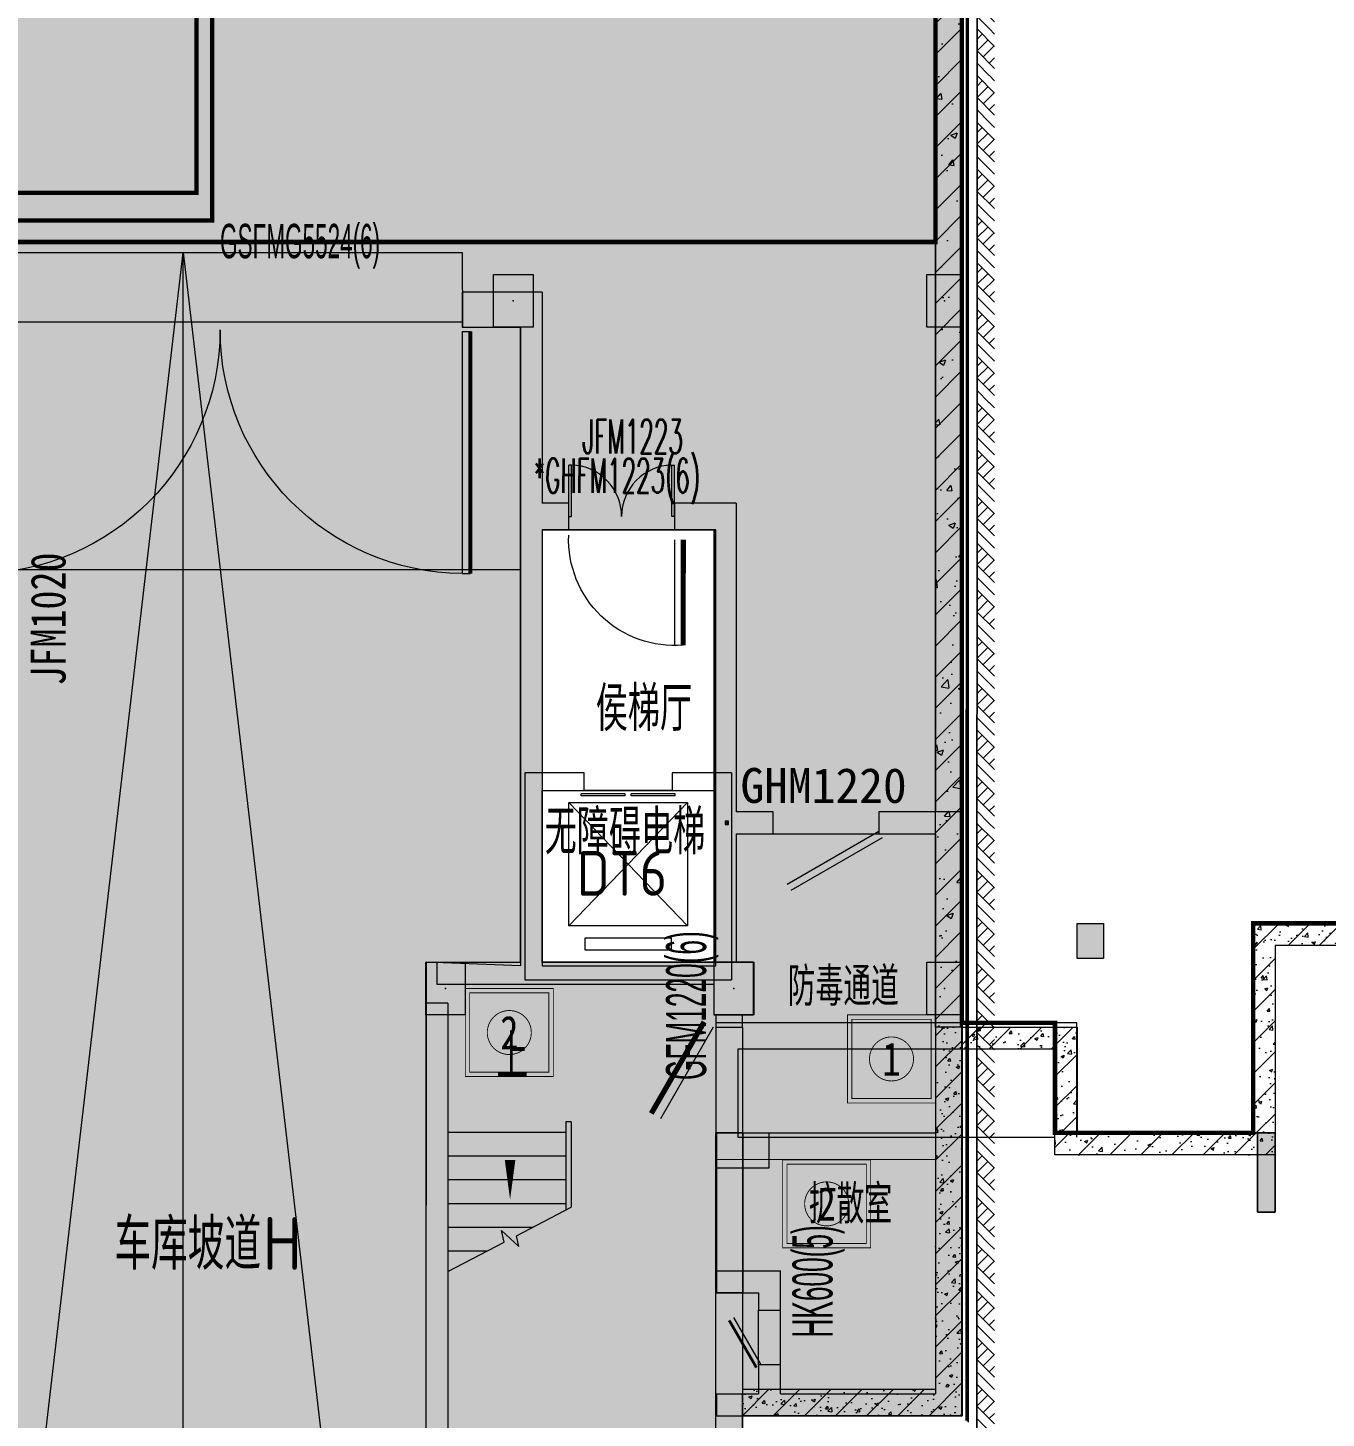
# Model space of a CAD drawing. Extents: x -264757 to 86229, y 4049843 to 4347093.
# Drawn here: x -35198 to -20454, y 4132968 to 4148758 of the extents above; entities that cross this region are included whole.
import ezdxf
from ezdxf.enums import TextEntityAlignment as Align

# ---------------------------------------------------------------- set-up
doc = ezdxf.new("R2010")
doc.units = 0
doc.header["$LTSCALE"] = 1000
doc.header["$MEASUREMENT"] = 0
doc.linetypes.add('DASH', pattern=[0.35, 0.25, -0.1])
doc.layers.get('0').update_dxf_attribs({"color": 8})
for name, color, linetype in [('AX-01DK-PB01$0$AX-001DK-01-PB01-02$0$A-3-Htch(wall)', 8, 'Continuous'), ('AX-01DK-PB01$0$AX-01DK-PB01$0$PUB_TEXT', 8, 'Continuous'), ('AX-01DK-PB01$0$AX-03CK-02-PB01$0$AX-03CK-02-PB01$0$PUB_HATCH', 8, 'Continuous'), ('AX-01DK-PB01$0$AX-03CK-02-PB01$0$AX-03CK-02-PB01$0$人防$0$人防$0$A-WIND-IDEN', 8, 'Continuous'), ('PUB_HATCH', 8, 'Continuous')]:
    doc.layers.add(name, color=color, linetype=linetype)
for name, color, linetype, plot in [('AX-01DK-PB01$0$AX-03CK-02-PB01$0$AX-03CK-02-PB01$0$WINDOW_TEXT', 8, 'Continuous', False), ('AX-01DK-PB01$0$AX-03CK-02-PB01$0$AX-03CK-02-PB01$0$人防$0$WINDOW_TEXT', 8, 'Continuous', False), ('AX-01DK-PB01$0$AX-03CK-02-PB01$0$人防$0$人防$0$WINDOW_TEXT', 8, 'Continuous', False), ('WINDOW_TEXT', 8, 'Continuous', False)]:
    doc.layers.add(name, color=color, linetype=linetype, plot=plot)
doc.layers.add('无关图层', color=8, linetype='Continuous', lineweight=0)
doc.layers.add('无关图层 @ 1', color=8, linetype='Continuous', lineweight=0)
doc.layers.add('车位归属楼栋范围线', color=7, linetype='Continuous', true_color=0x19e6c7)
doc.styles.add('-宋体', font='', dxfattribs={"width": 0.8})
doc.styles.add('AX-01DK-PB01$0$AX-01DK-PB01$0$_TCH_DIM', font='SIMPLEX', dxfattribs={"bigfont": 'GBCBIG'})
doc.styles.add('AX-01DK-PB01$0$AX-01DK-PB01$0$AX-001DK-01-PB01-02$0$Standard', font='gbenor.shx', dxfattribs={"bigfont": 'gbcbig.shx'})
doc.styles.add('AX-01DK-PB01$0$AX-03CK-02-PB01$0$_TCH_DIM', font='SIMPLEX', dxfattribs={"bigfont": 'GBCBIG'})
doc.styles.add('AX-01DK-PB01$0$AX-03CK-02-PB01$0$AX-03CK-02-PB01$0$_TCH_DIM_T3', font='SIMPLEX', dxfattribs={"width": 0.705882, "bigfont": 'GBCBIG'})
doc.styles.add('AX-01DK-PB01$0$AX-03CK-02-PB01$0$AX-03CK-02-PB01$0$人防$0$人防$0$_TCH_DIM', font='$ GAD E', dxfattribs={"width": 0.7, "bigfont": '$ GAD C'})
doc.styles.add('AX-01DK-PB01$0$AX-03CK-02-PB01$0$人防$0$人防$0$_TCH_WINDOW', font='$ GAD E', dxfattribs={"width": 0.7, "bigfont": '$ GAD C'})
doc.styles.add('AX-01DK-PB01$1$AX-001DK-01-PB01-02$0$Standard', font='gbenor.shx', dxfattribs={"bigfont": 'gbcbig.shx'})
doc.styles.add('坑编号', font='', dxfattribs={"width": 0.8})
doc.styles.add('宋体', font='')
doc.styles.get('-宋体').set_extended_font_data('SimSun')
doc.styles.get('坑编号').set_extended_font_data('SimSun')
doc.styles.get('宋体').set_extended_font_data('SimSun')
pattern_1 = [(50, (-27383.57, 4123708.02), (358.63, -31.376), [37.5, -412.5]), (355, (-27383.57, 4123708.02), (-69.376, 376.096), [30, -330]), (100.4514, (-27353.68, 4123705.4), (289.255, 344.72), [31.87, -350.571]), (46.1842, (-27383.57, 4123808), (533.62, -82.76), [56.25, -618.75]), (96.6356, (-27339.1, 4123801.1), (467.331, 487.059), [47.805, -525.856]), (351.1842, (-27383.57, 4123808), (467.331, 487.06), [45, -495]), (21, (-27333.57, 4123783.02), (298.4535, -201.3094), [37.5, -412.5]), (326, (-27333.57, 4123783.02), (121.658, 362.575), [30, -330]), (71.4514, (-27308.7, 4123766.25), (420.111, 161.265), [31.87, -350.571]), (37.5, (-27383.57, 4123708.02), (6.0799, 166.4469), [0, -326, 0, -335, 0, -331.25]), (7.5, (-27383.57, 4123708.02), (131.5348, 197.2059), [0, -191, 0, -318.5, 0, -126.25]), (327.5, (-27495.07, 4123708.02), (266.9112, -11.2774), [0, -125, 0, -390, 0, -517.5]), (317.5, (-27545.07, 4123708.02), (291.593, 50.0525), [0, -162.5, 0, -259, 0, -367.5]), (45, (-27383.57, 4123708.02), (-176.7767, 176.7767), [])]

# ---------------------------------------------------------------- blocks, each defined once
blk = doc.blocks.new('AX-01DK-PB01-RFTC')
at = {"layer": '无关图层'}
h = blk.add_hatch(color=251, dxfattribs=at)
h.dxf.hatch_style = 1
h.paths.add_polyline_path([(19773, -61220), (19773, -62171), (18423, -62170), (18423, -70471), (12324, -70471), (12323, -62170), (7773, -62170), (7777, -120370), (8177, -120370), (8177, -120315), (14323, -119683), (14322, -126122), (25972, -126122), (25972, -124922), (26822, -124926), (26822, -122452), (33923, -122452), (33923, -124922), (34773, -124922), (34773, -126122), (41373, -126125), (41373, -124372), (41823, -124372), (41823, -122152), (41447, -122152), (41447, -120270), (48923, -120270), (48923, -123125), (49323, -123125), (49323, -124675), (51824, -124674), (51824, -124055), (54717, -124055), (54717, -125871), (56816, -125871), (56816, -116250), (55967, -116250), (55967, -111420), (63072, -111420), (63072, -103570), (62080, -103570), (62073, -94584), (64569, -94584), (64573, -65385), (66999, -65385), (67002, -52470), (67402, -52470), (67397, -31965), (65807, -31965), (65807, -26418), (68456, -26418), (68457, -17070), (67422, -17070), (67422, -13843), (60301, -13843), (60302, -3770), (55750, -3770), (55750, -12070), (49652, -12070), (49649, -9275), (45355, -9275), (45349, -3821), (40751, -3820), (40750, -12070), (34663, -12070), (34649, -3820), (25757, -3820), (25757, -12071), (19650, -12071), (19650, -3820), (10752, -3820), (10751, -12072), (4662, -12071), (4661, -3769), (4150, -3770), (100, -3769), (100, -23171), (-701, -23171), (-701, -29550), (100, -29550), (11250, -29550), (11250, -32020), (12100, -32020), (12100, -32970), (10750, -32970), (10754, -41272), (4647, -41271), (4650, -32970), (1953, -32970), (1953, -34670), (100, -34670), (100, -57801), (9743, -57801), (9743, -57272), (13567, -57272), (13567, -56751), (15417, -56751), (15416, -58750), (18923, -58750), (18923, -61220)])
h.paths.add_polyline_path([(41812, -58753), (48919, -58753), (48919, -61220), (49773, -61220), (49773, -62170), (48419, -62173), (48426, -70475), (42319, -70475), (42324, -67872), (39323, -67876), (39323, -62423), (41812, -62423)], flags=16)
h.paths.add_polyline_path([(33923, -58751), (33923, -61220), (34773, -61220), (34773, -62170), (33423, -62171), (33430, -70475), (27323, -70475), (27323, -62171), (26373, -62170), (26373, -60670), (26815, -60670), (26823, -58751), (31623, -58751), (31623, -58751)], flags=16)
h.paths.add_polyline_path([(40754, -41272), (34647, -41271), (34650, -32970), (33700, -32970), (33700, -31470), (34142, -31470), (34150, -29551), (38951, -29551), (38950, -29550), (41250, -29550), (41250, -32020), (42100, -32020), (42100, -32970), (40750, -32970)], flags=16)
h.paths.add_polyline_path([(49647, -41270), (49655, -38470), (45349, -38475), (45349, -33220), (49142, -33220), (49142, -29550), (56249, -29550), (56250, -32020), (57100, -32020), (57100, -32970), (55749, -32970), (55754, -41271)], flags=16)
h.paths.add_polyline_path([(25764, -41272), (19657, -41271), (19657, -32970), (19150, -32970), (19150, -29550), (26257, -29550), (26250, -32020), (27100, -32020), (27100, -32970), (25757, -32970)], flags=16)
h.paths.add_polyline_path([(41812, -87950), (48919, -87950), (48919, -90420), (49773, -90420), (49773, -91370), (48419, -91370), (48428, -99684), (41519, -99659), (41519, -97070), (39326, -97074), (39319, -91620), (41822, -91620)], flags=16)
h.paths.add_polyline_path([(33925, -87950), (33923, -90420), (34773, -90420), (34773, -91370), (33425, -91370), (33428, -99683), (26519, -99658), (26523, -95371), (27330, -95371), (27324, -91371), (26373, -91370), (26373, -89870), (26823, -89870), (26823, -87951), (31623, -87951), (31623, -87951)], flags=16)
h.paths.add_polyline_path([(18923, -87950), (18922, -90419), (19772, -90419), (19772, -91369), (18420, -91369), (18427, -99677), (11523, -99666), (11523, -95370), (12323, -95370), (12323, -91370), (10974, -91370), (10974, -90420), (11823, -90420), (11823, -87950)], flags=16)
h.paths.add_polyline_path([(62209, -60116), (64273, -60116), (64273, -55267), (62209, -55267)], flags=16)
h.paths.add_polyline_path([(59799, -89432), (61752, -89432), (61752, -84521), (59799, -84521)], flags=16)
blk.add_lwpolyline([(64573, -65385), (64569, -94584), (62073, -94584), (62080, -103570), (63072, -103570), (63072, -111420), (55967, -111420), (55967, -116250), (56816, -116250), (56816, -125871)], dxfattribs=at)
blk.add_lwpolyline([(61752, -84521), (59799, -84521), (59799, -89432), (61752, -89432)], close=True, dxfattribs=at)
blk = doc.blocks.new('AX-01DK-PB01-DT$0$$DORLIB2D$00000127')
at = {"layer": '无关图层'}
for points in [[(-0.533, 0.795), (-0.533, 0.69)], [(-0.033, 0.795), (-0.533, 0.795)], [(-0.033, 0.795), (-0.033, 0.69)], [(0.533, 0.795), (0.033, 0.795)], [(0.033, 0.795), (0.033, 0.69)], [(0.533, 0.795), (0.533, 0.69)], [(-0.033, 0.69), (-0.533, 0.69)], [(0.533, 0.69), (0.033, 0.69)], [(0.5, 0.5), (-0.5, 0.5)]]:
    blk.add_lwpolyline(points, dxfattribs=at)
blk = doc.blocks.new('AX-01DK-PB01-DT$0$sdfsdfgdgdgh')
at = {"layer": '无关图层'}
for p, q in [((413949, 4407651), (413274, 4407651)), ((413274, 4407651), (413274, 4405301)), ((413949, 4407451), (413949, 4407651)), ((415624, 4407651), (414949, 4407651)), ((414949, 4407651), (414949, 4407451)), ((415624, 4407651), (415624, 4405301)), ((413474, 4407451), (413949, 4407451)), ((413474, 4407451), (413474, 4405501)), ((414949, 4407451), (415424, 4407451)), ((415424, 4407451), (415424, 4405501)), ((413774, 4405914), (413774, 4407314)), ((413774, 4407314), (415124, 4407314)), ((413774, 4405914), (415124, 4407314)), ((413774, 4407314), (415124, 4405914)), ((415124, 4407314), (415124, 4405914)), ((415124, 4405914), (413774, 4405914)), ((413962, 4405639), (413962, 4405776)), ((413962, 4405776), (414937, 4405776)), ((414937, 4405776), (414937, 4405639)), ((413474, 4405501), (415424, 4405501)), ((414937, 4405639), (413962, 4405639)), ((413274, 4405301), (415624, 4405301))]:
    blk.add_line(p, q, dxfattribs=at)
blk.add_lwpolyline([(413474, 4405501), (413474, 4407451), (415424, 4407451), (415424, 4405501)], close=True, dxfattribs=at)
at = {"layer": '无关图层', "xscale": 1000, "yscale": -200, "zscale": 200}
blk.add_blockref('AX-01DK-PB01-DT$0$$DORLIB2D$00000127', (414449, 4407551), dxfattribs=at)
blk = doc.blocks.new('AX-01DK-PB01$1$$LinePat$素土夯实')
at = {"layer": '无关图层'}
for p, q in [((0, -210), (210, 0)), ((120, -300), (420, 0)), ((420, 0), (608, -188)), ((495, -300), (795, 0)), ((615, 0), (705, -90)), ((210, -210), (300, -300)), ((315, -105), (502, -293)), ((705, -300), (795, -210))]:
    blk.add_line(p, q, dxfattribs=at)
blk = doc.blocks.new('*U114')
at = {"layer": '无关图层', "const_width": 10}
for points in [[(1000, 0), (0, 0), (0, 1000), (1000, 1000)], [(950, 50), (50, 50), (50, 950), (950, 950)]]:
    blk.add_lwpolyline(points, close=True, dxfattribs=at)
blk.add_lwpolyline([(500, 750, 0.098491), (404, 731, 0.098491), (323, 677, 0.098491), (269, 596, 0.098491), (250, 500, 0.098491), (269, 404, 0.098491), (323, 323, 0.098491), (404, 269, 0.098491), (500, 250, 0.098491), (596, 269, 0.098491), (677, 323, 0.098491), (731, 404, 0.098491), (750, 500, 0.098491), (731, 596, 0.098491), (677, 677, 0.098491), (596, 731, 0.098491)], format="xyb", close=True, dxfattribs=at)
at = {"layer": '无关图层', "style": '坑编号', "width": 0.8}
blk.add_attdef('X', text='', height=380, dxfattribs=at).set_placement((500, 500), align=Align.MIDDLE_CENTER)
blk = doc.blocks.new('*U180')
at = {"layer": '无关图层'}
ref = blk.add_blockref('*U114', (-24890, 4136548), dxfattribs=dict(at, xscale=-1))
ref.add_attrib('X', '1', dxfattribs={"layer": '无关图层 @ 1', "height": 380, "style": '坑编号', "width": 0.8}).set_placement((-25390, 4137048), align=Align.MIDDLE_CENTER)
blk = doc.blocks.new('*U127')
at = {"layer": '无关图层', "const_width": 10}
for points in [[(1000, 0), (0, 0), (0, 1000), (1000, 1000)], [(950, 50), (50, 50), (50, 950), (950, 950)]]:
    blk.add_lwpolyline(points, close=True, dxfattribs=at)
blk.add_lwpolyline([(500, 750, 0.098491), (404, 731, 0.098491), (323, 677, 0.098491), (269, 596, 0.098491), (250, 500, 0.098491), (269, 404, 0.098491), (323, 323, 0.098491), (404, 269, 0.098491), (500, 250, 0.098491), (596, 269, 0.098491), (677, 323, 0.098491), (731, 404, 0.098491), (750, 500, 0.098491), (731, 596, 0.098491), (677, 677, 0.098491), (596, 731, 0.098491)], format="xyb", close=True, dxfattribs=at)
at = {"layer": '无关图层', "style": '坑编号', "width": 0.8}
blk.add_attdef('X', text='', height=380, dxfattribs=at).set_placement((500, 500), align=Align.MIDDLE_CENTER)
blk = doc.blocks.new('*U191')
at = {"layer": '无关图层'}
ref = blk.add_blockref('*U127', (-26626, 4134902), dxfattribs=at)
ref.add_attrib('X', '2', dxfattribs={"layer": '无关图层 @ 1', "height": 380, "style": '坑编号', "width": 0.8}).set_placement((-26126, 4135402), align=Align.MIDDLE_CENTER)
blk = doc.blocks.new('*U128')
at = {"layer": '无关图层', "const_width": 10}
for points in [[(1000, 0), (0, 0), (0, 1000), (1000, 1000)], [(950, 50), (50, 50), (50, 950), (950, 950)]]:
    blk.add_lwpolyline(points, close=True, dxfattribs=at)
blk.add_lwpolyline([(500, 750, 0.098491), (404, 731, 0.098491), (323, 677, 0.098491), (269, 596, 0.098491), (250, 500, 0.098491), (269, 404, 0.098491), (323, 323, 0.098491), (404, 269, 0.098491), (500, 250, 0.098491), (596, 269, 0.098491), (677, 323, 0.098491), (731, 404, 0.098491), (750, 500, 0.098491), (731, 596, 0.098491), (677, 677, 0.098491), (596, 731, 0.098491)], format="xyb", close=True, dxfattribs=at)
at = {"layer": '无关图层', "style": '坑编号', "width": 0.8}
blk.add_attdef('X', text='', height=380, dxfattribs=at).set_placement((500, 500), align=Align.MIDDLE_CENTER)
blk = doc.blocks.new('*U192')
at = {"layer": '无关图层'}
ref = blk.add_blockref('*U128', (-30230, 4136848), dxfattribs=at)
ref.add_attrib('X', '2', dxfattribs={"layer": '无关图层 @ 1', "height": 380, "style": '坑编号', "width": 0.8}).set_placement((-29730, 4137348), align=Align.MIDDLE_CENTER)
blk = doc.blocks.new('SX-CK-PB001-WNC$1$20211103.13313578')
at = {"layer": '无关图层'}
h = blk.add_hatch(color=256, dxfattribs=at)
h.dxf.hatch_style = 1
h.paths.add_polyline_path([(0, 600), (450, 600), (450, 0), (0, 0)])
blk.add_lwpolyline([(0, 600), (450, 600), (450, 0), (0, 0)], close=True, dxfattribs=at)
blk.add_point((225, 300), dxfattribs=at)
blk = doc.blocks.new('SX-CK-PB001-WNC$1$20211103.13313888')
at = {"layer": '无关图层'}
h = blk.add_hatch(color=256, dxfattribs=at)
h.dxf.hatch_style = 1
h.paths.add_polyline_path([(0, 600), (400, 600), (400, 0), (0, 0)])
blk.add_lwpolyline([(0, 600), (400, 600), (400, 0), (0, 0)], close=True, dxfattribs=at)
blk.add_point((200, 300), dxfattribs=at)
blk = doc.blocks.new('AX-01DK-PB01$0$AX-03CK-02-PB01$0$AX-03CK-02-PB01$0$人防$0$人防$0$$DorLib2D$00000191')
at = {"layer": '无关图层'}
blk.add_line((-0.5, 0.15), (0.366, 0.65), dxfattribs=at)
at = {"layer": '无关图层', "const_width": 0.05}
blk.add_lwpolyline([(-0.55, 0.237), (0.316, 0.737)], dxfattribs=at)
blk = doc.blocks.new('AX-01DK-PB01$0$AX-03CK-02-PB01$0$人防$0$人防$0$$U_DORLIB2D$00000002')
at = {"layer": '无关图层'}
for p, q in [((-0.5, 0.545), (-0.5167, 0.545)), ((-0.5, 0.045), (-0.5, 0.545)), ((0.5, 0.045), (0.5, 0.545)), ((0.5, 0.545), (0.5167, 0.545)), ((-0.5, 0.045), (-0.5167, 0.045)), ((0.5, 0.045), (0.5167, 0.045)), ((-0.5, 0.025), (0.5, 0.025))]:
    blk.add_line(p, q, dxfattribs=at)
at = {"layer": '无关图层', "const_width": 0.00833}
for points in [[(-0.5167, 0.045), (-0.5167, 0.545)], [(0.5167, 0.045), (0.5167, 0.545)]]:
    blk.add_lwpolyline(points, dxfattribs=at)
at = {"layer": '无关图层'}
for centre, start, end in [((-0.5042, 0.0408), 0.0945, 89.5248), ((0.5042, 0.0408), 90.4752, 179.9055)]:
    blk.add_arc(centre, 0.5042, start, end, dxfattribs=at)
blk = doc.blocks.new('AX-01DK-PB01$0$AX-03CK-02-PB01$0$AX-03CK-02-PB01$0$$U_DORLIB2D$00000009')
at = {"layer": '无关图层'}
blk.add_line((0.5, 0.219), (0.5, 1.213), dxfattribs=at)
at = {"layer": '无关图层', "const_width": 0.05}
blk.add_lwpolyline([(0.583, 0.219), (0.583, 1.219)], dxfattribs=at)
at = {"layer": '无关图层'}
blk.add_arc((0.5, 0.219), 1.001, 85.224, 182.3859, dxfattribs=at)
blk = doc.blocks.new('AX-01DK-PB01$0$AX-03CK-02-PB01$0$AX-03CK-02-PB01$0$人防$0$$DorLib2D$00000181')
at = {"layer": '无关图层'}
for p, q in [((-0.533, 0.141), (0.333, 0.641)), ((-0.5, 0.083), (0.366, 0.583))]:
    blk.add_line(p, q, dxfattribs=at)
blk = doc.blocks.new('_FZH')
blk.add_lwpolyline([(-0.5, -0.5), (0.5, -0.5), (0.5, 0.5), (-0.5, 0.5)], close=True)
at = {"layer": 'PUB_HATCH'}
blk.add_solid([(-0.5, -0.5), (0.5, -0.5), (-0.5, 0.5), (0.5, 0.5)], dxfattribs=at)
blk = doc.blocks.new('$DorLib2D$00000114')
at = {"layer": '无关图层'}
blk.add_line((0.5, 0), (-0.207, 0.707), dxfattribs=at)
blk.add_arc((0.5, 0), 1, 135, 180, dxfattribs=at)
blk = doc.blocks.new('AX-01DK-PB01$0$AX-001DK-01-PB01-02$0$$DorLib2D$00000002')
at = {"layer": '无关图层'}
for p, q in [((-0.5, 0), (-0.5, 0.4875)), ((-0.475, 0.4875), (-0.5, 0.4875)), ((-0.475, 0), (-0.475, 0.4875)), ((0.475, 0), (0.475, 0.4875)), ((0.475, 0.4875), (0.5, 0.4875)), ((0.5, 0), (0.5, 0.4875)), ((-0.5, 0), (-0.475, 0)), ((0.5, 0), (0.475, 0))]:
    blk.add_line(p, q, dxfattribs=at)
at = {"layer": '无关图层', "lineweight": 13}
for centre, start, end in [((-0.4875, 0), 0, 88.53072), ((0.4875, 0), 91.46928, 180)]:
    blk.add_arc(centre, 0.4875, start, end, dxfattribs=at)

msp = doc.modelspace()

# ---------------------------------------------------------------- hatches: boundary and pattern name
at = {"layer": 'AX-01DK-PB01$0$AX-001DK-01-PB01-02$0$A-3-Htch(wall)'}
msp.add_hatch(color=256, dxfattribs=at).paths.add_polyline_path([(-27376.2, 4123708), (-27076.4, 4124008), (-27083.4, 4133243.5), (-27383.4, 4133243.3)])
at = {"layer": 'AX-01DK-PB01$0$AX-03CK-02-PB01$0$AX-03CK-02-PB01$0$PUB_HATCH'}
for points in [[(-29357.4, 4145757.2), (-30264.6, 4145757.3), (-30264.6, 4145357.3), (-29607.4, 4145357.2)], [(-29357.4, 4145757.2), (-29607.4, 4145357.2), (-29607.4, 4143183.4), (-29440.7, 4143200), (-29357.4, 4143358.3)], [(-29357.4, 4143058.3), (-29054.9, 4143058.3), (-29054.9, 4143358.3), (-29357.4, 4143358.3), (-29440.7, 4143200)], [(-27154.6, 4143358.1), (-27854.9, 4143358.2), (-27854.9, 4143058.2), (-27404.6, 4143058.1)], [(-27154.6, 4143358.1), (-27404.6, 4143058.1), (-27404.6, 4139729.6), (-27237.9, 4139729.6), (-27154.6, 4139854.6)], [(-29440.7, 4143200), (-29607.4, 4143183.4), (-29607.4, 4138147.9), (-29482.4, 4138022.9), (-29357.4, 4138147.9), (-29357.4, 4143058.3)], [(-27154.6, 4139604.6), (-26735, 4139604.5), (-26734.9, 4139854.5), (-27154.6, 4139854.6), (-27237.9, 4139729.6)], [(-24589.6, 4139854.3), (-25534.9, 4139854.4), (-25535, 4139604.4), (-24889.6, 4139604.3)], [(-24589.6, 4139854.3), (-24889.6, 4139604.3), (-24890, 4136208), (-24790, 4136066.3), (-24590, 4136082.9)], [(-27404.6, 4138148), (-27154.6, 4138148), (-27154.6, 4139604.6), (-27237.9, 4139729.6), (-27404.6, 4139729.6)], [(-30552.1, 4137898), (-29482.4, 4137897.9), (-29482.4, 4138022.9), (-29607.4, 4138147.9), (-30552, 4138148)], [(-27407.6, 4137897.7), (-27407.6, 4138147.7), (-29357.4, 4138147.9), (-29482.4, 4138022.9), (-29482.4, 4137897.9)], [(-30677.1, 4137679.7), (-30677.1, 4131749.8), (-30510.4, 4131749.8), (-30427.1, 4131874.8), (-30427.1, 4137679.7)], [(-27083.4, 4137548), (-27383.4, 4137548), (-27383.4, 4137408.4), (-27083.4, 4137408.4)], [(-27083.4, 4136208.2), (-27083.4, 4136208.4), (-27383.4, 4136208.4), (-27383.4, 4135908.3)], [(-27083.4, 4136208.2), (-27383.4, 4135908.3), (-24890, 4135908), (-24790, 4136066.3), (-24890, 4136208)], [(-24790, 4136066.3), (-24890, 4135908), (-24890.3, 4133243.1), (-24590.3, 4132993), (-24590, 4136082.9)], [(-27376.2, 4134393.3), (-26901.2, 4134393.3), (-26651.2, 4134643.3), (-27376.2, 4134643.3)], [(-26901.2, 4134393.3), (-26901.2, 4134193.3), (-26651.2, 4134193.3), (-26651.2, 4134643.3)], [(-26651.2, 4133243.3), (-26651.2, 4133573.3), (-26901.2, 4133573.3), (-26901.2, 4133243.3), (-26776.2, 4133160)], [(-27376.2, 4132993.4), (-26776.2, 4132993.3), (-26776.2, 4133160), (-26901.2, 4133243.3), (-27376.2, 4133243.4)], [(-26776.2, 4133160), (-26776.2, 4132993.3), (-24590.3, 4132993), (-24890.3, 4133243.1), (-26651.2, 4133243.3)]]:
    msp.add_hatch(color=256, dxfattribs=at).paths.add_polyline_path(points)
at = {"layer": '无关图层'}
for points in [[(-24889.6, 4162443.4), (-24889.6, 4139854.3), (-24589.6, 4139854.3), (-24589.6, 4162443.4)], [(-23283.2, 4138588), (-22983.2, 4138588), (-22983.2, 4138188), (-23283.2, 4138188)], [(-26783.4, 4135808), (-27383.4, 4135808), (-27383.4, 4136208), (-26783.4, 4136208)], [(-27376.6, 4136208.3), (-27377.1, 4134393.4), (-27077.1, 4134393.3), (-27076.6, 4136208.2)], [(-21233.6, 4136208), (-21033.6, 4136208), (-21033.6, 4135308), (-21233.6, 4135308)]]:
    msp.add_hatch(color=256, dxfattribs=at).paths.add_polyline_path(points)
h = msp.add_hatch(dxfattribs=at)
h.set_pattern_fill('钢筋混凝土', color=256, scale=100)
h.set_pattern_definition([(45, (-4e-05, 0.0001), (-176.776695, 176.776695), []), (50, (-4e-05, 0.0001), (717.26018, -62.752135), [75, -825]), (355, (-4e-05, 0.0001), (-138.75133, 752.19213), [60, -660]), (100.4514, (59.8, -5.2), (578.50938, 689.43954), [63.74019, -701.14211]), (46.1842, (-4e-05, 200), (1067.24105, -165.51901), [112.5, -1237.5]), (96.6356, (88.9, 186.2), (934.6627, 974.11787), [95.6103, -1051.713]), (351.1842, (-4e-05, 200), (934.66195, 974.1186), [90, -990]), (21, (100, 150), (596.90705, -402.61889), [75, -825]), (326, (100, 150), (243.31533, 725.15005), [60, -660]), (71.4514, (149.74, 116.45), (840.22263, 322.5305), [63.74019, -701.14211]), (37.5, (-4e-05, 0.0001), (12.159855, 332.893854), [0, -652, 0, -670, 0, -662.5]), (7.5, (-4e-05, 0.0001), (263.069537, 394.411712), [0, -382, 0, -637, 0, -252.5]), (327.5, (-223, 0.0001), (533.822436, -22.554872), [0, -250, 0, -780, 0, -1035]), (317.5, (-323, 0.0001), (583.18617, 100.10498), [0, -325, 0, -518, 0, -735])])
h.paths.add_polyline_path([(-24889.6, 4137408), (-24889.6, 4152908), (-24589.6, 4152908), (-24589.6, 4137408)])
h = msp.add_hatch(dxfattribs=at)
h.set_pattern_fill('ARMORED', color=256, scale=50, style=0)
h.set_pattern_definition(pattern_1)
h.paths.add_polyline_path([(-21283.4, 4136208), (-21283.6, 4138588), (-18283.4, 4138588), (-18283.4, 4136208), (-18533.4, 4136208), (-18533.6, 4138338), (-21033.4, 4138338), (-21033.4, 4136208)])
h = msp.add_hatch(dxfattribs=at)
h.set_pattern_fill('ARMORED', color=256, scale=100)
h.set_pattern_definition([(50, (-2500.16, -29200), (358.630091, -31.376067), [37.5, -412.5]), (355, (-2500.16, -29200), (-69.375667, 376.096067), [30, -330]), (100.4514, (-2470.27, -29202.6), (289.25469, 344.71977), [31.870095, -350.571056]), (46.1842, (-2500.16, -29100), (533.620524, -82.759507), [56.25, -618.75]), (96.6356, (-2455.7, -29106.9), (467.33135, 487.058935), [47.805144, -525.8565]), (351.1842, (-2500.16, -29100), (467.33097, 487.0593), [45, -495]), (21, (-2450.16, -29125), (298.453526, -201.309445), [37.5, -412.5]), (326, (-2450.16, -29125), (121.657666, 362.575023), [30, -330]), (71.4514, (-2425.3, -29141.78), (420.111314, 161.265248), [31.870095, -350.571056]), (37.5, (-2500.16, -29200), (6.0799277, 166.446927), [0, -326, 0, -335, 0, -331.25]), (7.5, (-2500.16, -29200), (131.534769, 197.205856), [0, -191, 0, -318.5, 0, -126.25]), (327.5, (-2611.66, -29200), (266.911218, -11.277436), [0, -125, 0, -390, 0, -517.5]), (317.5, (-2661.66, -29200), (291.593085, 50.052491), [0, -162.5, 0, -259, 0, -367.5]), (45, (-2500.16, -29200), (-176.776695, 176.776695), [])])
h.paths.add_polyline_path([(-27083.4, 4132993.2), (-24589.3, 4132993.1), (-24588.8, 4137408), (-24889.3, 4137408), (-24889.3, 4133293.1), (-27083.4, 4133293.1)])
h = msp.add_hatch(dxfattribs=at)
h.set_pattern_fill('ARMORED', color=256, scale=50, style=0)
h.set_pattern_definition([(50, (-2450.16, -29200), (358.630091, -31.376067), [37.5, -412.5]), (355, (-2450.16, -29200), (-69.375667, 376.096067), [30, -330]), (100.4514, (-2420.27, -29202.6), (289.25469, 344.71977), [31.870095, -350.571056]), (46.1842, (-2450.16, -29100), (533.620524, -82.759507), [56.25, -618.75]), (96.6356, (-2405.7, -29106.9), (467.33135, 487.058935), [47.805144, -525.8565]), (351.1842, (-2450.16, -29100), (467.33097, 487.0593), [45, -495]), (21, (-2400.16, -29125), (298.453526, -201.309445), [37.5, -412.5]), (326, (-2400.16, -29125), (121.657666, 362.575023), [30, -330]), (71.4514, (-2375.3, -29141.78), (420.111314, 161.265248), [31.870095, -350.571056]), (37.5, (-2450.16, -29200), (6.0799277, 166.446927), [0, -326, 0, -335, 0, -331.25]), (7.5, (-2450.16, -29200), (131.534769, 197.205856), [0, -191, 0, -318.5, 0, -126.25]), (327.5, (-2561.66, -29200), (266.911218, -11.277436), [0, -125, 0, -390, 0, -517.5]), (317.5, (-2611.66, -29200), (291.593085, 50.052491), [0, -162.5, 0, -259, 0, -367.5]), (45, (-2450.16, -29200), (-176.776695, 176.776695), [])])
h.paths.add_polyline_path([(-24589.3, 4137408), (-23283.2, 4137408), (-23283.2, 4136208), (-23533.2, 4136208), (-23533.2, 4137158), (-24589.3, 4137158)])
h = msp.add_hatch(dxfattribs=at)
h.set_pattern_fill('ARMORED', color=256, scale=100)
h.set_pattern_definition([(50, (-1096819.82, 3740220.52), (358.63009, -31.37607), [37.5, -412.5]), (355, (-1096819.82, 3740220.52), (-69.37567, 376.09607), [30, -330]), (100.4514, (-1096789.94, 3740217.9), (289.25469, 344.71977), [31.8701, -350.57106]), (46.1842, (-1096819.82, 3740320.52), (533.62052, -82.7595), [56.25, -618.75]), (96.6356, (-1096775.36, 3740313.63), (467.33135, 487.05894), [47.80514, -525.8565]), (351.1842, (-1096819.8, 3740320.5), (467.33097, 487.0593), [45, -495]), (21, (-1096769.82, 3740295.52), (298.453526, -201.309445), [37.5, -412.5]), (326, (-1096769.82, 3740295.52), (121.65767, 362.57502), [30, -330]), (71.4514, (-1096744.95, 3740278.75), (420.11131, 161.26525), [31.8701, -350.57106]), (37.5, (-1096819.82, 3740220.52), (6.079928, 166.446927), [0, -326, 0, -335, 0, -331.25]), (7.5, (-1096819.82, 3740220.52), (131.53477, 197.205856), [0, -191, 0, -318.5, 0, -126.25]), (327.5, (-1096931.32, 3740220.52), (266.911218, -11.277436), [0, -125, 0, -390, 0, -517.5]), (317.5, (-1096981.32, 3740220.52), (291.593085, 50.05249), [0, -162.5, 0, -259, 0, -367.5]), (45, (-1096819.82, 3740220.52), (-176.776695, 176.776695), [])])
h.paths.add_polyline_path([(-27383.6, 4136208), (-27083.6, 4136208), (-27083.6, 4123708), (-27383.6, 4123708)])
h = msp.add_hatch(color=256, dxfattribs=at)
h.dxf.hatch_style = 1
h.paths.add_polyline_path([(-26783.4, 4135808), (-27383.4, 4135808), (-27383.4, 4136208), (-26783.4, 4136208)])
h = msp.add_hatch(dxfattribs=at)
h.set_pattern_fill('ARMORED', color=256, scale=50, style=0)
h.set_pattern_definition(pattern_1)
h.paths.add_polyline_path([(-23533.2, 4136208), (-21033.6, 4136208), (-21033.6, 4135958), (-23533.2, 4135958)])
h = msp.add_hatch(color=256, dxfattribs=at)
h.dxf.hatch_style = 1
h.paths.add_polyline_path([(-21233.6, 4136208), (-21233.6, 4135958), (-21233.6, 4135308), (-21033.6, 4135308), (-21033.6, 4136208)])

# ---------------------------------------------------------------- linework, layer by layer
for p, q in [((-24889.6, 4162443.4), (-24889.6, 4139854.3)), ((-24589.6, 4162443.4), (-24589.6, 4139854.3)), ((-24540.8, 4132943.1), (-24537.1, 4162138.7)), ((-24527.1, 4162128.7), (-24530.8, 4132933.1)), ((-24517.1, 4162118.7), (-24520.8, 4132923.1)), ((-24420.8, 4132823.1), (-24417.2, 4162018.7)), ((-24417.2, 4162018.7), (-24420.8, 4132823.1)), ((-36183.7, 4122608), (-33433.7, 4146206.7)), ((-35779.2, 4146208), (-30266.6, 4146208)), ((-33433.7, 4122608), (-33433.7, 4146206.7, 0)), ((-33433.7, 4146206.7), (-30679.2, 4122608)), ((-30266.6, 4146208), (-30262.5, 4145357.3)), ((-29357.4, 4145757.2), (-30264.6, 4145757.3)), ((-30264.6, 4145757.3), (-30264.6, 4145357.3)), ((-29357.4, 4145757.2), (-29357.4, 4143358.3)), ((-30264.6, 4145357.3), (-29607.4, 4145357.2)), ((-30262.5, 4145357.3), (-29603.6, 4145357.3)), ((-29607.4, 4145357.2), (-29607.4, 4143183.4)), ((-29603.6, 4145357.3), (-29603.6, 4138104.6)), ((-29054.9, 4143358.3), (-29357.4, 4143358.3)), ((-29054.9, 4143058.3), (-29054.9, 4143358.3)), ((-27154.6, 4143358.1), (-27854.9, 4143358.2)), ((-27854.9, 4143358.2), (-27854.9, 4143058.2)), ((-27154.6, 4143358.1), (-27154.6, 4139854.6)), ((-29607.4, 4143183.4), (-29607.4, 4138147.9)), ((-29357.4, 4143058.3), (-29054.9, 4143058.3)), ((-29357.4, 4143058.3), (-29357.4, 4138147.9)), ((-27383.4, 4143058.1), (-29357.4, 4143058.1)), ((-29357.4, 4143058.1), (-29357.4, 4138104.5)), ((-29054.9, 4143058.3), (-27854.9, 4143058.2)), ((-27854.9, 4143058.2), (-27404.6, 4143058.1)), ((-27404.6, 4143058.1), (-27404.6, 4139729.6)), ((-27383.4, 4138104.5), (-27383.4, 4143058.1)), ((-36411.8, 4142608), (-29607.4, 4142608)), ((-27277.4, 4139710.6), (-27239.4, 4139748.6)), ((-27277.4, 4139748.6), (-27239.4, 4139710.6)), ((-26734.9, 4139854.5), (-27154.6, 4139854.6)), ((-26735, 4139604.5), (-26734.9, 4139854.5)), ((-25534.9, 4139854.4), (-25535, 4139604.4)), ((-24589.6, 4139854.3), (-25534.9, 4139854.4)), ((-24589.6, 4139854.3), (-24889.6, 4139854.3)), ((-24589.6, 4139854.3), (-24590, 4136082.9)), ((-27404.6, 4139729.6), (-27404.6, 4138148)), ((-27154.6, 4139604.6), (-26735, 4139604.5)), ((-27154.6, 4139604.6), (-27154.6, 4138148)), ((-26735, 4139604.5), (-25535, 4139604.4)), ((-25535, 4139604.4), (-24889.6, 4139604.3)), ((-24889.6, 4139604.3), (-24890, 4136208)), ((-30675.8, 4138148), (-30679.9, 4122608)), ((-29603.6, 4138104.6), (-30675.8, 4138148)), ((-30552, 4138148), (-30552.1, 4137898)), ((-30552, 4138148), (-29607.4, 4138147.9)), ((-29357.4, 4138147.9), (-27407.6, 4138147.7)), ((-29357.4, 4138104.5), (-27383.4, 4138104.5)), ((-30552.1, 4137898), (-29482.4, 4137897.9)), ((-29482.4, 4137897.9), (-27407.6, 4137897.7)), ((-30677.1, 4137679.7), (-30677.1, 4131749.8)), ((-30427.1, 4137679.7), (-30677.1, 4137679.7)), ((-30427.1, 4137679.7), (-30427.1, 4131874.8)), ((-27383.4, 4137548), (-27383.4, 4137408.4)), ((-27083.4, 4137408.4), (-27083.4, 4137548)), ((-27383.4, 4137408.4), (-27383.4, 4136208.4)), ((-27383.4, 4137408.4), (-27083.4, 4137408.4)), ((-27083.4, 4137408.4), (-27083.4, 4136208.4)), ((-29087.4, 4136334.5), (-29087.4, 4135332)), ((-29027.4, 4136334.5), (-29087.4, 4136334.5)), ((-29027.4, 4136334.5), (-29027.4, 4135363.2)), ((-30427.4, 4136214.5), (-30427.4, 4134635.8)), ((-29087.4, 4136214.5), (-30427.4, 4136214.5)), ((-29027.4, 4136214.5), (-29027.4, 4135363.2)), ((-27083.4, 4136208.4), (-27383.4, 4136208.4)), ((-27383.4, 4136208.4), (-27383.4, 4135908.3)), ((-27376.6, 4136208.3), (-27377.1, 4134393.4)), ((-27076.6, 4136208.2), (-27376.6, 4136208.3)), ((-27083.4, 4136208.2), (-27083.4, 4136208.4)), ((-27083.4, 4136208.2), (-24890, 4136208)), ((-27076.6, 4136208.2), (-27077.1, 4134393.3)), ((-29087.4, 4135944.5), (-30427.4, 4135944.5)), ((-24590, 4136082.9), (-24590.3, 4132993)), ((-27383.4, 4135908.3), (-24890, 4135908)), ((-24890, 4135908), (-24890.3, 4133243.1)), ((-29087.4, 4135674.5), (-30427.4, 4135674.5)), ((-29087.4, 4135404.5), (-30427.4, 4135404.5)), ((-29647.6, 4135040.9), (-29027.4, 4135363.2)), ((-29467.5, 4135134.5), (-30427.4, 4135134.5)), ((-29789.4, 4134967.3), (-29818.5, 4135099.1)), ((-29818.5, 4135099.1), (-29620.3, 4134917.2)), ((-29620.3, 4134917.2), (-29647.6, 4135040.9)), ((-30427.4, 4134635.8), (-29789.4, 4134967.3)), ((-29987.2, 4134864.5), (-30427.4, 4134864.5)), ((-27376.2, 4134643.3), (-26651.2, 4134643.3)), ((-27376.2, 4134643.3), (-27376.2, 4134393.3)), ((-26651.2, 4134193.3), (-26651.2, 4134643.3)), ((-27077.1, 4134393.3), (-27377.1, 4134393.4)), ((-27376.2, 4134393.3), (-26901.2, 4134393.3)), ((-26901.2, 4134393.3), (-26901.2, 4134193.3)), ((-26901.2, 4133573.3), (-26901.2, 4134193.3)), ((-26901.2, 4134193.3), (-26651.2, 4134193.3)), ((-26651.2, 4133573.3), (-26651.2, 4134193.3)), ((-26651.2, 4133573.3), (-26901.2, 4133573.3)), ((-26901.2, 4133573.3), (-26901.2, 4133243.3)), ((-26651.2, 4133243.3), (-26651.2, 4133573.3)), ((-27383.4, 4133243.3), (-27083.4, 4133243.5)), ((-27376.2, 4123708), (-27383.4, 4133243.3)), ((-27376.2, 4133243.4), (-26901.2, 4133243.3)), ((-27376.2, 4133243.4), (-27376.2, 4132993.4)), ((-27076.4, 4124008), (-27083.4, 4133243.5)), ((-26651.2, 4133243.3), (-24890.3, 4133243.1)), ((-27376.2, 4132993.4), (-26776.2, 4132993.3)), ((-26776.2, 4132993.3), (-24590.3, 4132993))]:
    msp.add_line(p, q, dxfattribs=at)
for points in [[(-24889.6, 4137408), (-24889.6, 4152908), (-24589.6, 4152908), (-24589.6, 4137408)], [(-27277.4, 4139710.6), (-27239.4, 4139710.6), (-27239.4, 4139748.6), (-27277.4, 4139748.6)], [(-23283.2, 4138588), (-22983.2, 4138588), (-22983.2, 4138188), (-23283.2, 4138188)], [(-21283.4, 4136208), (-21283.6, 4138588), (-18283.4, 4138588), (-18283.4, 4136208), (-18533.4, 4136208), (-18533.6, 4138338), (-21033.4, 4138338), (-21033.4, 4136208)], [(-24589.3, 4137408), (-23283.2, 4137408), (-23283.2, 4136208), (-23533.2, 4136208), (-23533.2, 4137158), (-24589.3, 4137158)], [(-23534.3, 4136158), (-23534.3, 4137158), (-27133.9, 4137158), (-27133.9, 4136158)], [(-27383.6, 4136208), (-27083.6, 4136208), (-27083.6, 4123708), (-27383.6, 4123708)], [(-26783.4, 4135808), (-27383.4, 4135808), (-27383.4, 4136208), (-26783.4, 4136208)], [(-26783.4, 4135808), (-27383.4, 4135808), (-27383.4, 4136208), (-26783.4, 4136208)], [(-23533.2, 4136208), (-21033.6, 4136208), (-21033.6, 4135958), (-23533.2, 4135958)], [(-21233.6, 4136208), (-21233.6, 4135958), (-21233.6, 4135958), (-21233.6, 4135308), (-21033.6, 4135308), (-21033.6, 4136208)], [(-21233.6, 4136208), (-21033.6, 4136208), (-21033.6, 4135308), (-21233.6, 4135308)]]:
    msp.add_lwpolyline(points, close=True, dxfattribs=at)
for points in [[(-23283.8, 4136158), (-23284.3, 4137458), (-27383.9, 4137458), (-27383.9, 4136158)], [(-27083.4, 4132993.2), (-24589.3, 4132993.1), (-24589.3, 4137408), (-24889.3, 4137408), (-24889.3, 4133293.1), (-27083.4, 4133293.1), (-27083.4, 4133158.2)]]:
    msp.add_lwpolyline(points, dxfattribs=at)
msp.add_lwpolyline([(-29721.3, 4136665.9, 0, 0, 0), (-29721.3, 4135450.9, 0, 120, 0), (-29721.3, 4135900.9, 0, 0, 0)], format="xyseb", dxfattribs=at)
at = {"layer": '车位归属楼栋范围线', "linetype": 'DASH', "ltscale": 5, "const_width": 50}
for points in [[(-81133.4, 4158725), (-81133.4, 4140728.4), (-77583.5, 4140728.4), (-77583.5, 4139928.4), (-36664.6, 4139928), (-36664.6, 4146883.7), (-33283.3, 4146883.7), (-33283.3, 4175514.4)], [(-81383.7, 4158458.2), (-81383.7, 4111561.9), (-81383.7, 4111561.9), (-69389.6, 4111578), (-69389.6, 4116758), (-63550.9, 4116758), (-63550.9, 4106342.3), (-55792.6, 4106342.3), (-55792.6, 4111326.9), (-40109.6, 4111326.9), (-40109.6, 4116758), (-26632, 4116758), (-26632, 4124008), (-27083.6, 4124008), (-27079.3, 4127908), (-30681.1, 4127906.7), (-30681.1, 4122795), (-36179.7, 4122799.3), (-36179.7, 4146571.2), (-33104.2, 4146571.2), (-33104.2, 4162892)], [(-8283.2, 4137408), (-16283.2, 4137408), (-16283.2, 4136208), (-18283.4, 4136208), (-18283.4, 4138588), (-21283.6, 4138588), (-21283.4, 4136208), (-23533.2, 4136208), (-23533.2, 4137458), (-24589.9, 4137458.2), (-24589.9, 4147414.7), (-24589.9, 4162591.4)]]:
    msp.add_lwpolyline(points, dxfattribs=at)
at = {"layer": '车位归属楼栋范围线', "linetype": 'DASH', "ltscale": 5}
msp.add_lwpolyline([(-58122.7, 4151207.2, 50, 50, 0), (-58122.7, 4139809.2, 50, 50, 0), (-36477.4, 4139809.2, 50, 50, 0), (-36477.4, 4146325.6, 50, 50, 0), (-24889.6, 4146325.6, 50, 50, 0), (-24889.6, 4152908, 0, 0, 0)], format="xyseb", dxfattribs=at)

# ---------------------------------------------------------------- block references
at = {"layer": '无关图层'}
for name, p in [('AX-01DK-PB01-RFTC', (-89156.8, 4227579.4)), ('SX-CK-PB001-WNC$1$20211103.13313578', (-29909.6, 4145358)), ('SX-CK-PB001-WNC$1$20211103.13313888', (-24989.6, 4145358)), ('SX-CK-PB001-WNC$1$20211103.13313578', (-30679.6, 4137548)), ('SX-CK-PB001-WNC$1$20211103.13313578', (-27404.6, 4137548)), ('SX-CK-PB001-WNC$1$20211103.13313888', (-24989.6, 4137548))]:
    msp.add_blockref(name, p, dxfattribs=at)
for name, p, xscale, yscale, zscale, rotation in [('AX-01DK-PB01$1$$LinePat$素土夯实', (-24418.8, 4148747.9), 0.6677088998587033, 0.6666666666666666, 0.6666666666666666, 89.99289824979311), ('AX-01DK-PB01$1$$LinePat$素土夯实', (-24418.9, 4148217.1), 0.6677088998587033, 0.6666666666666666, 0.6666666666666666, 89.99289824979311), ('AX-01DK-PB01$1$$LinePat$素土夯实', (-24418.9, 4147686.3), 0.6677088998587033, 0.6666666666666666, 0.6666666666666666, 89.99289824979311), ('AX-01DK-PB01$1$$LinePat$素土夯实', (-24419, 4147155.5), 0.6677088998587033, 0.6666666666666666, 0.6666666666666666, 89.99289824979311), ('AX-01DK-PB01$1$$LinePat$素土夯实', (-24419.1, 4146624.6), 0.6677088998587033, 0.6666666666666666, 0.6666666666666666, 89.99289824979311), ('AX-01DK-PB01$1$$LinePat$素土夯实', (-24419.1, 4146093.8), 0.6677088998587033, 0.6666666666666666, 0.6666666666666666, 89.99289824979311), ('AX-01DK-PB01$1$$LinePat$素土夯实', (-24419.2, 4145563), 0.6677088998587033, 0.6666666666666666, 0.6666666666666666, 89.99289824979311), ('AX-01DK-PB01$1$$LinePat$素土夯实', (-24419.3, 4145032.1), 0.6677088998587033, 0.6666666666666666, 0.6666666666666666, 89.99289824979311), ('AX-01DK-PB01$1$$LinePat$素土夯实', (-24419.3, 4144501.3), 0.6677088998587033, 0.6666666666666666, 0.6666666666666666, 89.99289824979311), ('AX-01DK-PB01$1$$LinePat$素土夯实', (-24419.4, 4143970.5), 0.6677088998587033, 0.6666666666666666, 0.6666666666666666, 89.99289824979311), ('AX-01DK-PB01$1$$LinePat$素土夯实', (-24419.5, 4143439.7), 0.6677088998587033, 0.6666666666666666, 0.6666666666666666, 89.99289824979311), ('AX-01DK-PB01$0$AX-001DK-01-PB01-02$0$$DorLib2D$00000002', (-28454.9, 4143208.2), 1200, 1200, 100, 359.994002993622), ('AX-01DK-PB01$1$$LinePat$素土夯实', (-24419.5, 4142908.8), 0.6677088998587033, 0.6666666666666666, 0.6666666666666666, 89.99289824979311), ('AX-01DK-PB01$1$$LinePat$素土夯实', (-24419.6, 4142378), 0.6677088998587033, 0.6666666666666666, 0.6666666666666666, 89.99289824979311), ('AX-01DK-PB01$1$$LinePat$素土夯实', (-24419.7, 4141847.2), 0.6677088998587033, 0.6666666666666666, 0.6666666666666666, 89.99289824979311), ('AX-01DK-PB01$1$$LinePat$素土夯实', (-24419.7, 4141316.3), 0.6677088998587033, 0.6666666666666666, 0.6666666666666666, 89.99289824979311), ('AX-01DK-PB01$1$$LinePat$素土夯实', (-24419.8, 4140785.5), 0.6677088998587033, 0.6666666666666666, 0.6666666666666666, 89.99289824979311), ('AX-01DK-PB01$1$$LinePat$素土夯实', (-24419.9, 4140254.7), 0.6677088998587033, 0.6666666666666666, 0.6666666666666666, 89.99289824979311), ('AX-01DK-PB01$1$$LinePat$素土夯实', (-24419.9, 4139723.9), 0.6677088998587033, 0.6666666666666666, 0.6666666666666666, 89.99289824979311), ('AX-01DK-PB01$1$$LinePat$素土夯实', (-24420, 4139193), 0.6677088998587033, 0.6666666666666666, 0.6666666666666666, 89.99289824979311), ('AX-01DK-PB01$1$$LinePat$素土夯实', (-24420.1, 4138662.2), 0.6677088998587033, 0.6666666666666666, 0.6666666666666666, 89.99289824979311), ('AX-01DK-PB01$1$$LinePat$素土夯实', (-24420.1, 4138131.4), 0.6677088998587033, 0.6666666666666666, 0.6666666666666666, 89.99289824979311), ('AX-01DK-PB01$1$$LinePat$素土夯实', (-24420.2, 4137600.5), 0.6677088998587033, 0.6666666666666666, 0.6666666666666666, 89.99289824979311), ('AX-01DK-PB01$1$$LinePat$素土夯实', (-24420.3, 4137069.7), 0.6677088998587033, 0.6666666666666666, 0.6666666666666666, 89.99289824979311), ('AX-01DK-PB01$1$$LinePat$素土夯实', (-24420.3, 4136538.9), 0.6677088998587033, 0.6666666666666666, 0.6666666666666666, 89.99289824979311), ('AX-01DK-PB01$1$$LinePat$素土夯实', (-24420.4, 4136008.1), 0.6677088998587033, 0.6666666666666666, 0.6666666666666666, 89.99289824979311), ('AX-01DK-PB01$1$$LinePat$素土夯实', (-24420.4, 4135477.2), 0.6677088998587033, 0.6666666666666666, 0.6666666666666666, 89.99289824979311), ('AX-01DK-PB01$1$$LinePat$素土夯实', (-24420.5, 4134946.4), 0.6677088998587033, 0.6666666666666666, 0.6666666666666666, 89.99289824979311), ('AX-01DK-PB01$1$$LinePat$素土夯实', (-24420.6, 4134415.6), 0.6677088998587033, 0.6666666666666666, 0.6666666666666666, 89.99289824979311), ('AX-01DK-PB01$1$$LinePat$素土夯实', (-24420.6, 4133884.7), 0.6677088998587033, 0.6666666666666666, 0.6666666666666666, 89.99289824979311), ('AX-01DK-PB01$1$$LinePat$素土夯实', (-24420.7, 4133353.9), 0.6677088998587033, 0.6666666666666666, 0.6666666666666666, 89.99289824979311), ('AX-01DK-PB01$1$$LinePat$素土夯实', (-24420.8, 4132823.1), 0.6677088998587033, 0.6666666666666666, 0.6666666666666666, 89.99289824979311)]:
    msp.add_blockref(name, p, dxfattribs=dict(at, xscale=xscale, yscale=yscale, zscale=zscale, rotation=rotation))
ref = msp.add_blockref('AX-01DK-PB01$0$AX-03CK-02-PB01$0$人防$0$人防$0$$U_DORLIB2D$00000002', (-33014.6, 4145557.6), dxfattribs=dict(at, xscale=5500, yscale=-5500, zscale=400, rotation=359.9934994618075))
ref.add_attrib('A', 'GSFMG5524(6)', (-33014.6, 4146141.9), dxfattribs={"layer": 'AX-01DK-PB01$0$AX-03CK-02-PB01$0$人防$0$人防$0$WINDOW_TEXT', "height": 390, "rotation": 359.9935, "style": 'AX-01DK-PB01$0$AX-03CK-02-PB01$0$人防$0$人防$0$_TCH_WINDOW', "width": 0.49})
ref = msp.add_blockref('AX-01DK-PB01$0$AX-03CK-02-PB01$0$AX-03CK-02-PB01$0$$U_DORLIB2D$00000009', (-28454.9, 4143208.2), dxfattribs=dict(at, xscale=1200, yscale=-1200, zscale=300, rotation=359.993499461805))
ref.add_attrib('A', '*GHFM1223(6)', (-29455.1, 4143478.8), dxfattribs={"layer": 'AX-01DK-PB01$0$AX-03CK-02-PB01$0$AX-03CK-02-PB01$0$WINDOW_TEXT', "height": 386.75, "rotation": 359.9935, "style": 'AX-01DK-PB01$0$AX-03CK-02-PB01$0$AX-03CK-02-PB01$0$_TCH_DIM_T3', "width": 0.49827})
ref = msp.add_blockref('$DorLib2D$00000114', (-36414.6, 4140827.8), dxfattribs=dict(at, xscale=1000, yscale=-1000, zscale=100, rotation=269.999881035068))
ref.add_attrib('A', 'JFM1020', (-34769, 4141288.7), dxfattribs={"layer": 'WINDOW_TEXT', "height": 396.52, "rotation": 89.99988, "style": '-宋体', "width": 0.8})
at = {"layer": '无关图层', "rotation": 6.645948168518879e-05}
msp.add_blockref('AX-01DK-PB01-DT$0$sdfsdfgdgdgh', (-442824.2, -267354.5), dxfattribs=at)
at = {"layer": '无关图层'}
ref = msp.add_blockref('AX-01DK-PB01$0$AX-03CK-02-PB01$0$AX-03CK-02-PB01$0$人防$0$$DorLib2D$00000181', (-26135, 4139729.4), dxfattribs=dict(at, xscale=-1200, yscale=-1200, zscale=250, rotation=359.9934994618123))
ref.add_attrib('A', 'GHM1220', (-27105.2, 4139955.9), dxfattribs={"layer": 'AX-01DK-PB01$0$AX-03CK-02-PB01$0$AX-03CK-02-PB01$0$人防$0$WINDOW_TEXT', "height": 396.52, "rotation": 359.9935, "style": '宋体'})
ref = msp.add_blockref('AX-01DK-PB01$0$AX-03CK-02-PB01$0$AX-03CK-02-PB01$0$人防$0$人防$0$$DorLib2D$00000191', (-27233.4, 4136808.4), dxfattribs=dict(at, xscale=1200, yscale=-1200, zscale=300, rotation=269.9999660677861))
ref.add_attrib('A', 'GFM1220(6)', (-27494.7, 4136808.4), dxfattribs={"layer": 'AX-01DK-PB01$0$AX-03CK-02-PB01$0$AX-03CK-02-PB01$0$人防$0$人防$0$A-WIND-IDEN', "height": 455, "rotation": 89.99997, "style": 'AX-01DK-PB01$0$AX-03CK-02-PB01$0$AX-03CK-02-PB01$0$人防$0$人防$0$_TCH_DIM', "width": 0.49})
at = {"layer": '无关图层', "xscale": 450, "yscale": 599.999999995809, "zscale": 599.999999995809}
msp.add_blockref('_FZH', (-27182.6, 4137848), dxfattribs=at)
at = {"layer": '无关图层'}
ref = msp.add_blockref('AX-01DK-PB01$0$AX-03CK-02-PB01$0$AX-03CK-02-PB01$0$人防$0$人防$0$$DorLib2D$00000191', (-26776.2, 4133883.3), dxfattribs=dict(at, xscale=620, yscale=620, zscale=250, rotation=90.00060868441932))
ref.add_attrib('A', 'HK600(5)', (-26059.8, 4133883.3), dxfattribs={"layer": 'AX-01DK-PB01$0$AX-03CK-02-PB01$0$AX-03CK-02-PB01$0$人防$0$人防$0$A-WIND-IDEN', "height": 455, "rotation": 90.00061, "style": 'AX-01DK-PB01$0$AX-03CK-02-PB01$0$AX-03CK-02-PB01$0$人防$0$人防$0$_TCH_DIM', "width": 0.49})
at = {"layer": '车位归属楼栋范围线'}
for name in ['*U192', '*U180', '*U191']:
    msp.add_blockref(name, (0, 0), dxfattribs=at)

# ---------------------------------------------------------------- texts
at = {"layer": 'AX-01DK-PB01$0$AX-01DK-PB01$0$PUB_TEXT', "color": 7, "style": 'AX-01DK-PB01$0$AX-01DK-PB01$0$_TCH_DIM'}
msp.add_text('上', height=506.4, dxfattribs=at).set_placement((-29877.7, 4136823.4))
at = {"layer": '无关图层', "style": 'AX-01DK-PB01$0$AX-03CK-02-PB01$0$AX-03CK-02-PB01$0$_TCH_DIM_T3', "width": 0.49827}
msp.add_text('JFM1223', height=386.75, rotation=359.9935, dxfattribs=at).set_placement((-28898.5, 4143923.4))
at = {"layer": '无关图层'}
for s, height, style, p in [('侯梯厅', 506.38, 'AX-01DK-PB01$0$AX-01DK-PB01$0$AX-001DK-01-PB01-02$0$Standard', (-28748.7, 4140772.2)), ('无障碍电梯', 506.38, 'AX-01DK-PB01$1$AX-001DK-01-PB01-02$0$Standard', (-29328.6, 4139371.8)), ('DT6', 506.38, 'AX-01DK-PB01$1$AX-001DK-01-PB01-02$0$Standard', (-28962.1, 4138902)), ('防毒通道', 438.87, 'AX-01DK-PB01$0$AX-03CK-02-PB01$0$_TCH_DIM', (-26569.1, 4137651.1)), ('扩散室', 438.87, 'AX-01DK-PB01$0$AX-03CK-02-PB01$0$_TCH_DIM', (-26330.5, 4135178.2)), ('车库坡道', 578.72, 'AX-01DK-PB01$1$AX-001DK-01-PB01-02$0$Standard', (-34214.9, 4134653.3)), ('H', 600, 'AX-01DK-PB01$1$AX-001DK-01-PB01-02$0$Standard', (-32529.8, 4134653.3))]:
    msp.add_text(s, height=height, dxfattribs=dict(at, style=style)).set_placement(p)

doc.saveas('drawing.dxf')
